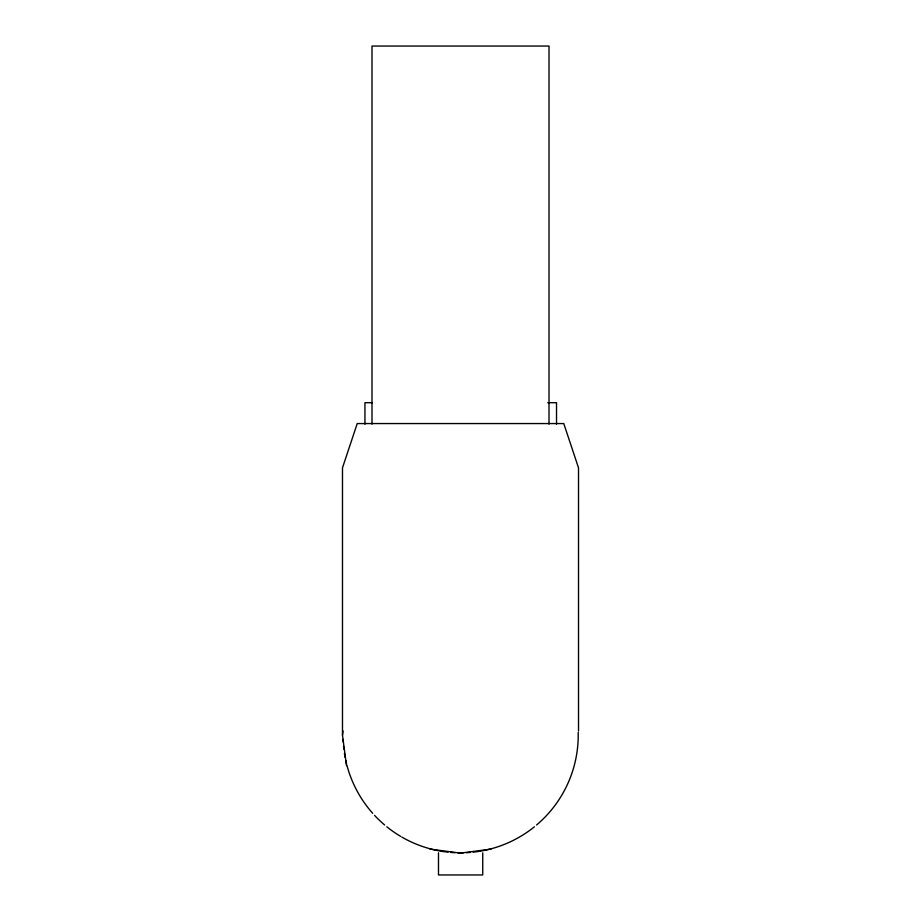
<?xml version="1.0" encoding="UTF-8"?>
<svg xmlns="http://www.w3.org/2000/svg" width="921" height="921" viewBox="0 0 921 921"><rect width="100%" height="100%" fill="white"/><g stroke="black" fill="none" stroke-linecap="round" stroke-linejoin="round"><path stroke-width="1.38" d="M346.503 765.65L342.485 735.108L343.038 730.94M491.043 849.093L460.5 853.122L429.957 849.093M372.303 402.707L364.946 402.707L364.946 424.259M547.799 402.707L556.526 402.707L556.526 424.259M578.515 731.078L578.515 467.822L563.767 423.556L357.233 423.556L342.485 467.822L342.485 735.108M549.008 424.155L549.008 46.05L371.992 46.05L371.992 424.155M482.742 852.823L482.742 874.95L438.488 874.95L438.488 852.823M578.192 732.448A117.6 117.6 0 0 1 536.586 824.986M534.422 826.782A117.6 117.6 0 0 1 473.175 852.155M470.378 852.42A117.6 117.6 0 0 1 466.176 852.696M463.39 852.788A117.6 117.6 0 0 1 457.841 852.788M455.055 852.696A117.6 117.6 0 0 1 450.853 852.42M448.055 852.155A117.6 117.6 0 0 1 401.809 837.062M400.612 836.372A117.6 117.6 0 0 1 386.808 826.782M384.644 824.986A117.6 117.6 0 0 1 374.559 815.373M372.683 813.312A117.6 117.6 0 0 1 347.021 765.65M346.664 764.315A117.6 117.6 0 0 1 345.709 760.251M345.145 757.511A117.6 117.6 0 0 1 344.419 753.355M343.844 749.176A117.6 117.6 0 0 1 343.545 746.378M343.222 742.176A117.6 117.6 0 0 1 343.084 739.39"/></g></svg>
